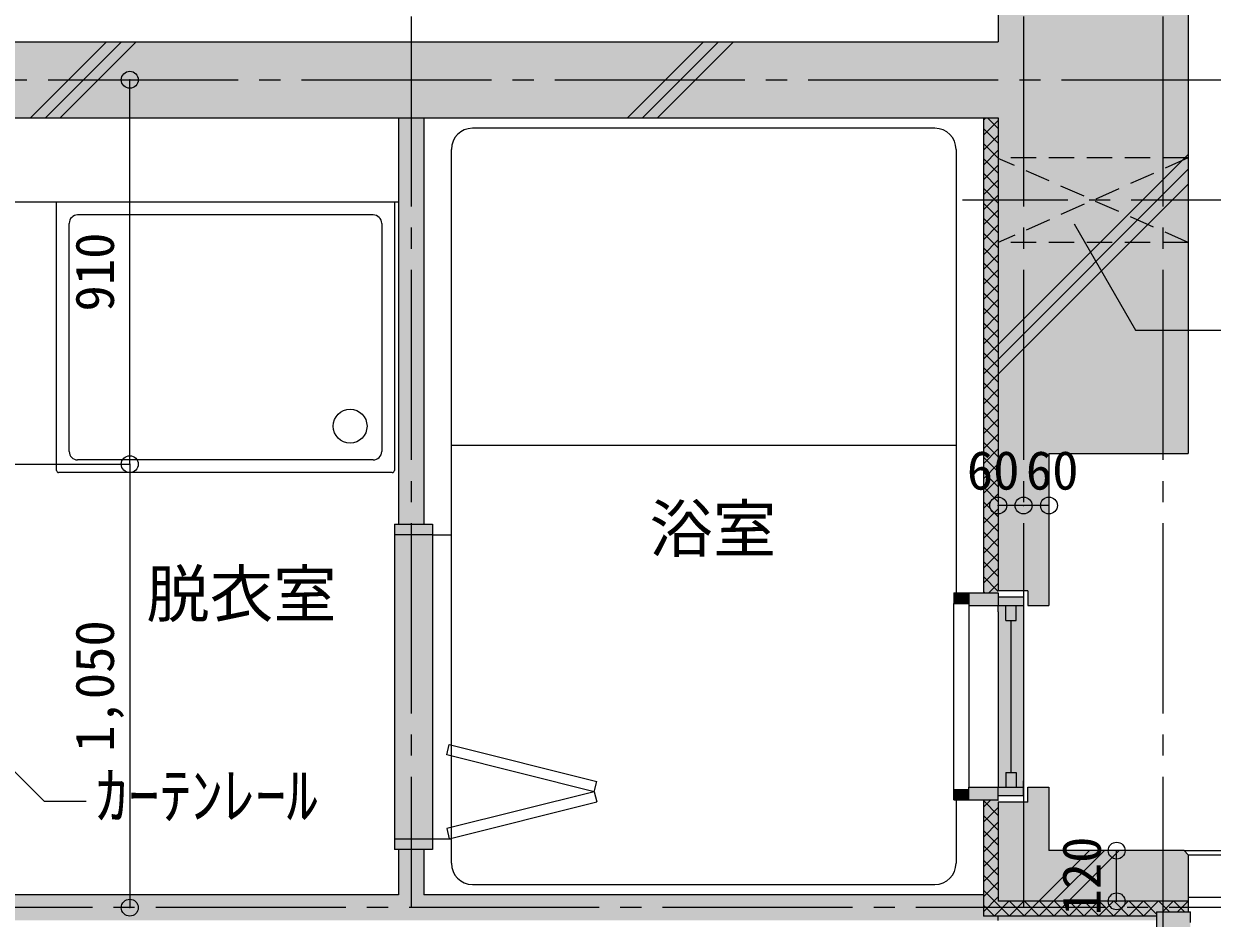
# Model space of a CAD drawing. Units: millimetres at full size, sheet at 1:50. Extents: x -9674 to 32603, y -6794 to 6791.
# Drawn here: x 3977 to 6792, y 2134 to 4251 of the extents above; entities that cross this region are included whole.
import ezdxf
from ezdxf.enums import TextEntityAlignment as Align

# ---------------------------------------------------------------- set-up
doc = ezdxf.new("R2010")
doc.units = ezdxf.units.MM
doc.header["$LTSCALE"] = 50
doc.header["$PDMODE"] = 32
doc.header["$PDSIZE"] = 40
for name, pattern in [('CHAIN1', [8, 5, -1, 1, -1]), ('CHAIN2', [12, 9, -1, 1, -1]), ('DASHED1', [1.8, 1.2, -0.6])]:
    doc.linetypes.add(name, pattern=pattern)
for name, color, linetype, lineweight in [('1-0_芯', 7, 'CHAIN2', 9), ('1-1_躯体', 2, 'Continuous', 25), ('1-2_間仕切', 3, 'Continuous', 18), ('1-3_建具', 3, 'Continuous', 18), ('1-5_設備', 7, 'Continuous', 9), ('1-6_ﾊﾞﾙｺﾆｰ・階段', 4, 'Continuous', 9), ('1-7_その他', 7, 'DASHED1', 9), ('1-8_ハッチ', 4, 'Continuous', 9), ('1-A_文字', 7, 'Continuous', 9), ('1-B_寸法', 7, 'Continuous', 9), ('1-C_梁', 7, 'DASHED1', 9)]:
    doc.layers.add(name, color=color, linetype=linetype, lineweight=lineweight)
for name, color, linetype in [('4-0', 1, 'Continuous'), ('4-1', 2, 'Continuous'), ('4-2', 4, 'Continuous'), ('4-F', 4, 'Continuous')]:
    doc.layers.add(name, color=color, linetype=linetype)
doc.styles.add('ＭＳ ゴシック', font='')
doc.styles.get('ＭＳ ゴシック').set_extended_font_data('MS Gothic')

msp = doc.modelspace()

# ---------------------------------------------------------------- linework, layer by layer
at = {"layer": '1-0_芯'}
for p, q in [((4895, 4868.53), (4895, 2158.53)), ((6345, 4868.53), (6345, 2158.53)), ((6675, 4868.53), (6675, -3981.47)), ((-8565, 4118.53), (8340, 4118.53)), ((8340, 2158.53), (3895, 2158.53))]:
    msp.add_line(p, q, dxfattribs=at)
at = {"layer": '1-1_躯体'}
for p, q in [((6285, 5003.53), (6285, 4208.53)), ((6735, 5003.53), (6735, 3233.53)), ((2235, 4208.53), (6285, 4208.53)), ((2235, 4028.53), (6285, 4028.53)), ((6285, 4028.53), (6285, 2908.53)), ((6405, 3233.53), (6735, 3233.53)), ((6405, 3233.53), (6405, 2873.53)), ((6355, 2908.53), (6285, 2908.53)), ((6725, 2293.53), (6405, 2293.53)), ((6725, 2293.53), (6735, 2283.53)), ((6735, 2283.53), (6735, 2148.53)), ((6735, 2173.53), (6285, 2173.53))]:
    msp.add_line(p, q, dxfattribs=at)
for points in [[(6355, 2908.53), (6355, 2873.53), (6405, 2873.53)], [(6355, 2408.53), (6355, 2443.53), (6405, 2443.53), (6405, 2293.53)], [(6355, 2408.53), (6285, 2408.53), (6285, 2173.53)]]:
    msp.add_lwpolyline(points, dxfattribs=at)
at = {"layer": '1-2_間仕切'}
for p, q in [((4865, 4028.53), (4865, 3066.53)), ((4925, 4028.53), (4925, 3066.53)), ((4865, 2296.53), (4865, 2188.53)), ((4925, 2296.53), (4925, 2188.53)), ((4865, 2188.53), (3886, 2188.53)), ((6250, 2188.53), (4925, 2188.53))]:
    msp.add_line(p, q, dxfattribs=at)
at = {"layer": '1-3_建具', "color": 7, "lineweight": 9}
for p, q in [((4855, 3066.53), (4855, 3041.53)), ((4855, 3066.53), (4945, 3066.53)), ((4855, 3041.53), (4855, 2321.53)), ((4945, 3041.53), (4855, 3041.53)), ((4945, 3066.53), (4945, 3041.53)), ((4945, 3041.53), (4945, 2321.53)), ((6180, 2438.53), (6180, 2878.53)), ((6215, 2873.53), (6215, 2443.53)), ((6345, 2893.53), (6285, 2893.53)), ((6345, 2893.53), (6345, 2858.53)), ((6285, 2858.53), (6285, 2458.53)), ((6345, 2858.53), (6345, 2458.53)), ((4978.94, 2520.41), (4985, 2544.66)), ((5328.19, 2433.09), (4978.94, 2520.41)), ((5328.19, 2433.09), (5334.25, 2457.35)), ((6345, 2423.53), (6345, 2458.53)), ((5328.19, 2433.09), (4978.94, 2345.78)), ((5328.19, 2433.09), (5334.25, 2408.84)), ((6345, 2423.53), (6285, 2423.53)), ((4978.94, 2345.78), (4985, 2321.53)), ((4855, 2321.53), (4855, 2296.53)), ((4855, 2321.53), (4945, 2321.53)), ((4945, 2321.53), (4945, 2296.53)), ((4945, 2296.53), (4855, 2296.53)), ((6565.33, 2173.53), (6565.33, 2293.53))]:
    msp.add_line(p, q, dxfattribs=at)
at = {"layer": '1-3_建具'}
for p, q in [((6180, 2903.53), (6285, 2903.53)), ((6180, 2903.53), (6180, 2878.53)), ((6215, 2903.53), (6215, 2873.53)), ((6285, 2903.53), (6285, 2873.53)), ((6180, 2878.53), (6215, 2878.53)), ((6215, 2873.53), (6285, 2873.53)), ((6303, 2838.53), (6303, 2873.53)), ((6327, 2838.53), (6327, 2873.53)), ((6303, 2838.53), (6327, 2838.53)), ((6315, 2838.53), (6315, 2478.53)), ((6303, 2478.53), (6327, 2478.53)), ((6303, 2478.53), (6303, 2443.53)), ((6327, 2478.53), (6327, 2443.53)), ((6215, 2413.53), (6215, 2443.53)), ((6215, 2443.53), (6285, 2443.53)), ((6285, 2413.53), (6285, 2443.53)), ((6180, 2413.53), (6285, 2413.53)), ((6660, 2148.53), (6740, 2148.53)), ((6660, 2148.53), (6660, 2108.53)), ((6660, 2144.53), (6660, 2123.53)), ((6740, 2123.53), (6740, 2148.53))]:
    msp.add_line(p, q, dxfattribs=at)
at = {"layer": '1-3_建具', "color": 7, "lineweight": 9}
for points in [[(6285, 2858.53), (6285, 2873.53), (6345, 2873.53)], [(6285, 2458.53), (6285, 2443.53), (6345, 2443.53)]]:
    msp.add_lwpolyline(points, dxfattribs=at)
at = {"layer": '1-3_建具'}
msp.add_lwpolyline([(6180, 2413.53), (6180, 2438.53), (6215, 2438.53)], dxfattribs=at)
for p in [(6565.33, 2293.53), (6565.33, 2173.53)]:
    msp.add_point(p, dxfattribs=at)
at = {"layer": '1-5_設備'}
for p, q in [((6135, 4003.53), (5040, 4003.53)), ((4990, 2263.53), (4990, 3953.53)), ((6185, 3953.53), (6185, 2903.53)), ((4865, 3828.53), (3925, 3828.53)), ((4055, 3193.53), (4055, 3828.53)), ((4855, 3828.53), (4855, 3193.53)), ((4085, 3238.53), (4085, 3778.53)), ((4805, 3798.53), (4105, 3798.53)), ((4825, 3778.53), (4825, 3238.53)), ((4990, 3253.53), (6185, 3253.53)), ((4805, 3218.53), (4105, 3218.53)), ((4850, 3188.53), (4060, 3188.53)), ((4945, 3041.53), (4990, 3041.53)), ((4985, 2544.66), (5334.25, 2457.35)), ((4985, 2321.53), (5334.25, 2408.84)), ((6185, 2413.53), (6185, 2263.53)), ((4945, 2321.53), (4990, 2321.53)), ((5040, 2213.53), (6135, 2213.53))]:
    msp.add_line(p, q, dxfattribs=at)
msp.add_circle((4750.19, 3298.53), 40, dxfattribs=at)
for centre, radius, start, end in [((5040, 3953.53), 50, 90, 180), ((6135, 3953.53), 50, 0, 90), ((4105, 3778.53), 20, 90, 180), ((4805, 3778.53), 20, 0, 90), ((4105, 3238.53), 20, 180, 270), ((4805, 3238.53), 20, 270, 0), ((4060, 3193.53), 5, 180, 270), ((4850, 3193.53), 5, 270, 0), ((5040, 2263.53), 50, 180, 270), ((6135, 2263.53), 50, 270, 0)]:
    msp.add_arc(centre, radius, start, end, dxfattribs=at)
at = {"layer": '1-6_ﾊﾞﾙｺﾆｰ・階段'}
for p, q in [((6725, 2293.53), (8000, 2293.53)), ((6735, 2283.53), (8000, 2283.53)), ((6735, 2183.53), (8000, 2183.53))]:
    msp.add_line(p, q, dxfattribs=at)
at = {"layer": '1-7_その他'}
for p, q in [((6735, 3933.53), (6285, 3733.15)), ((6735, 3933.53), (6285, 3933.53)), ((6735, 3733.53), (6285, 3932.36)), ((6735, 3733.53), (6285, 3733.53))]:
    msp.add_line(p, q, dxfattribs=at)
at = {"layer": '1-7_その他', "linetype": 'CHAIN1'}
msp.add_line((6850, 3833.53), (6185, 3833.53), dxfattribs=at)
at = {"layer": '1-8_ハッチ'}
for p, q in [((3993.17, 4028.53), (4173.17, 4208.53)), ((4028.53, 4028.53), (4208.53, 4208.53)), ((4063.88, 4028.53), (4243.88, 4208.53)), ((5407.38, 4028.53), (5587.38, 4208.53)), ((5442.74, 4028.53), (5622.74, 4208.53)), ((5478.09, 4028.53), (5658.09, 4208.53)), ((6250, 4028.53), (6250, 2903.53)), ((6250, 4022.61), (6255.91, 4028.53)), ((6259.88, 4028.53), (6285, 4003.4)), ((6250, 3987.26), (6285, 4022.26)), ((6250, 4003.05), (6285, 3968.05)), ((6250, 3951.9), (6285, 3986.9)), ((6250, 3967.69), (6285, 3932.69)), ((6250, 3916.55), (6285, 3951.55)), ((6285, 3491.93), (6735, 3941.93)), ((6250, 3932.34), (6285, 3897.34)), ((6250, 3881.19), (6285, 3916.19)), ((6250, 3896.98), (6285, 3861.98)), ((6285, 3456.57), (6735, 3906.57)), ((6250, 3845.84), (6285, 3880.84)), ((6250, 3861.63), (6285, 3826.63)), ((6285, 3421.22), (6735, 3871.22)), ((6250, 3810.48), (6285, 3845.48)), ((6250, 3826.27), (6285, 3791.27)), ((6250, 3775.13), (6285, 3810.13)), ((6250, 3790.92), (6285, 3755.92)), ((6250, 3739.77), (6285, 3774.77)), ((6250, 3755.56), (6285, 3720.56)), ((6250, 3704.42), (6285, 3739.42)), ((6250, 3720.21), (6285, 3685.21)), ((6250, 3669.06), (6285, 3704.06)), ((6250, 3684.85), (6285, 3649.85)), ((6250, 3633.7), (6285, 3668.7)), ((6250, 3649.5), (6285, 3614.5)), ((6250, 3598.35), (6285, 3633.35)), ((6250, 3614.14), (6285, 3579.14)), ((6250, 3562.99), (6285, 3597.99)), ((6250, 3578.78), (6285, 3543.78)), ((6250, 3527.64), (6285, 3562.64)), ((6250, 3543.43), (6285, 3508.43)), ((6250, 3492.28), (6285, 3527.28)), ((6250, 3508.07), (6285, 3473.07)), ((6250, 3456.93), (6285, 3491.93)), ((6250, 3472.72), (6285, 3437.72)), ((6250, 3421.57), (6285, 3456.57)), ((6250, 3437.36), (6285, 3402.36)), ((6250, 3386.22), (6285, 3421.22)), ((6250, 3402.01), (6285, 3367.01)), ((6250, 3350.86), (6285, 3385.86)), ((6250, 3366.65), (6285, 3331.65)), ((6250, 3315.51), (6285, 3350.51)), ((6250, 3331.3), (6285, 3296.3)), ((6250, 3280.15), (6285, 3315.15)), ((6250, 3295.94), (6285, 3260.94)), ((6250, 3244.8), (6285, 3279.8)), ((6250, 3260.59), (6285, 3225.59)), ((6250, 3209.44), (6285, 3244.44)), ((6250, 3225.23), (6285, 3190.23)), ((6250, 3174.09), (6285, 3209.09)), ((6250, 3189.88), (6285, 3154.88)), ((6250, 3138.73), (6285, 3173.73)), ((6250, 3154.52), (6285, 3119.52)), ((6250, 3103.37), (6285, 3138.37)), ((6250, 3119.16), (6285, 3084.16)), ((6250, 3068.02), (6285, 3103.02)), ((6250, 3083.81), (6285, 3048.81)), ((6250, 3032.66), (6285, 3067.66)), ((6250, 3048.45), (6285, 3013.45)), ((6250, 2997.31), (6285, 3032.31)), ((6250, 3013.1), (6285, 2978.1)), ((6250, 2961.95), (6285, 2996.95)), ((6250, 2977.74), (6285, 2942.74)), ((6250, 2926.6), (6285, 2961.6)), ((6250, 2942.39), (6285, 2907.39)), ((6250, 2907.03), (6253.51, 2903.53)), ((6262.28, 2903.53), (6285, 2926.24)), ((6250, 2413.53), (6250, 2138.53)), ((6250, 2396.27), (6267.26, 2413.53)), ((6250, 2412.06), (6285, 2377.06)), ((6250, 2360.91), (6285, 2395.91)), ((6283.89, 2413.53), (6285, 2412.41)), ((6250, 2376.7), (6285, 2341.7)), ((6250, 2325.56), (6285, 2360.56)), ((6250, 2341.35), (6285, 2306.35)), ((6250, 2290.2), (6285, 2325.2)), ((6250, 2305.99), (6285, 2270.99)), ((6250, 2254.85), (6285, 2289.85)), ((6380.81, 2173.53), (6500.81, 2293.53)), ((6416.17, 2173.53), (6536.17, 2293.53)), ((6451.52, 2173.53), (6571.52, 2293.53)), ((6250, 2270.64), (6285, 2235.64)), ((6250, 2219.49), (6285, 2254.49)), ((6250, 2235.28), (6285, 2200.28)), ((6250, 2184.14), (6285, 2219.14)), ((6250, 2199.93), (6311.4, 2138.53)), ((6250, 2148.78), (6285, 2183.78)), ((6275.1, 2138.53), (6310.1, 2173.53)), ((6310.46, 2138.53), (6345.46, 2173.53)), ((6311.76, 2173.53), (6346.76, 2138.53)), ((6345.81, 2138.53), (6380.81, 2173.53)), ((6347.11, 2173.53), (6382.11, 2138.53)), ((6381.17, 2138.53), (6416.17, 2173.53)), ((6382.47, 2173.53), (6417.47, 2138.53)), ((6416.52, 2138.53), (6451.52, 2173.53)), ((6417.82, 2173.53), (6452.82, 2138.53)), ((6451.88, 2138.53), (6486.88, 2173.53)), ((6453.18, 2173.53), (6488.18, 2138.53)), ((6487.23, 2138.53), (6522.23, 2173.53)), ((6488.53, 2173.53), (6523.53, 2138.53)), ((6522.59, 2138.53), (6557.59, 2173.53)), ((6523.89, 2173.53), (6558.89, 2138.53)), ((6557.94, 2138.53), (6592.94, 2173.53)), ((6559.24, 2173.53), (6594.24, 2138.53)), ((6593.3, 2138.53), (6628.3, 2173.53)), ((6594.6, 2173.53), (6629.6, 2138.53)), ((6628.65, 2138.53), (6663.65, 2173.53)), ((6629.95, 2173.53), (6660, 2143.48)), ((6665.31, 2173.53), (6690.31, 2148.53)), ((6674.01, 2148.53), (6699.01, 2173.53)), ((6700.66, 2173.53), (6725.66, 2148.53)), ((6709.36, 2148.53), (6734.36, 2173.53)), ((6250, 2164.57), (6276.04, 2138.53)), ((6660, 2138.53), (6250, 2138.53))]:
    msp.add_line(p, q, dxfattribs=at)
at = {"layer": '1-A_文字'}
for q in [(3905.5, 2530.6), (4125.43, 2410.66)]:
    msp.add_line((4025.43, 2410.66), q, dxfattribs=at)
msp.add_lwpolyline([(6464.46, 3777.55), (6609.74, 3525.92), (6914.66, 3525.92)], dxfattribs=at)
at = {"layer": '1-B_寸法'}
for p, q in [((4228.46, 3208.53), (4228.46, 2158.53)), ((6345, 3110.7), (6285, 3110.7)), ((6405, 3110.7), (6345, 3110.7))]:
    msp.add_line(p, q, dxfattribs=at)
msp.add_lwpolyline([(3951.61, 3208.53), (4228.46, 3208.53), (4228.46, 4118.53)], dxfattribs=at)
at = {"layer": '1-B_寸法', "color": 3}
for p in [(4228.46, 4118.53), (4228.46, 3208.53), (6285, 3110.7), (6345, 3110.7), (6405, 3110.7), (4228.46, 2158.53)]:
    msp.add_point(p, dxfattribs=at)
at = {"layer": '1-C_梁'}
msp.add_line((6285, -1471.47), (6285, 2138.53), dxfattribs=at)
at = {"layer": '4-0'}
for points in [[(6735, 5003.53), (6285, 5003.53), (6285, 2908.53)], [(6405, 3233.53), (6735, 5003.53), (6285, 2908.53)], [(6405, 3233.53), (6735, 3233.53), (6735, 5003.53)], [(2235, 4208.53), (2235, 4028.53), (6285, 4208.53), (6285, 4028.53)], [(6285, 2908.53), (6355, 2908.53), (6405, 3233.53)], [(6355, 2873.53), (6405, 2873.53), (6405, 3233.53)], [(6355, 2908.53), (6355, 2873.53), (6405, 3233.53)], [(6285, 2173.53), (6405, 2293.53), (6405, 2443.53)], [(6285, 2173.53), (6405, 2443.53), (6355, 2408.53)], [(6405, 2443.53), (6355, 2443.53), (6355, 2408.53)], [(6355, 2408.53), (6285, 2408.53), (6285, 2173.53)], [(6285, 2173.53), (6735, 2283.53), (6725, 2293.53)], [(6285, 2173.53), (6725, 2293.53), (6405, 2293.53)], [(6285, 2173.53), (6735, 2173.53), (6735, 2283.53)]]:
    msp.add_solid(points, dxfattribs=at)
at = {"layer": '4-1'}
for points in [[(6285, 2423.53), (6345, 2423.53), (6285, 2893.53), (6345, 2893.53)], [(6660, 843.53), (6740, 843.53), (6660, 2148.53), (6740, 2148.53)]]:
    msp.add_solid(points, dxfattribs=at)
at = {"layer": '4-2'}
for points in [[(4865, 4028.53), (4925, 4028.53), (4865, 3066.53), (4925, 3066.53)], [(4855, 3066.53), (4945, 3066.53), (4855, 2296.53), (4945, 2296.53)], [(4865, 2296.53), (4925, 2296.53), (4865, 2188.53), (4925, 2188.53)], [(6250, 2138.53), (6250, 2188.53), (3886, 2188.53)], [(6660, 2128.53), (6250, 2138.53), (3886, 2188.53)], [(3886, 2188.53), (3946, 2128.53), (6660, 2128.53)], [(6660, 2128.53), (6660, 2138.53), (6250, 2138.53)]]:
    msp.add_solid(points, dxfattribs=at)
at = {"layer": '4-F'}
for points in [[(6285, 2873.53), (6285, 4028.53), (6250, 4028.53)], [(6285, 2873.53), (6250, 4028.53), (6250, 2903.53)], [(6180, 2903.53), (6180, 2878.53), (6215, 2903.53), (6215, 2878.53)], [(6215, 2903.53), (6215, 2873.53), (6285, 2873.53)], [(6285, 2873.53), (6250, 2903.53), (6215, 2903.53)], [(6180, 2438.53), (6215, 2438.53), (6180, 2413.53), (6215, 2413.53)], [(6285, 2443.53), (6215, 2443.53), (6215, 2413.53)], [(6285, 2443.53), (6215, 2413.53), (6250, 2413.53)], [(6250, 2138.53), (6285, 2413.53), (6285, 2443.53)], [(6285, 2443.53), (6250, 2413.53), (6250, 2138.53)], [(6250, 2138.53), (6285, 2173.53), (6285, 2413.53)], [(6285, 2173.53), (6250, 2138.53), (6660, 2138.53)], [(6285, 2173.53), (6660, 2138.53), (6660, 2148.53)], [(6285, 2173.53), (6660, 2148.53), (6735, 2148.53)], [(6285, 2173.53), (6735, 2148.53), (6735, 2173.53)]]:
    msp.add_solid(points, dxfattribs=at)

# ---------------------------------------------------------------- texts
at = {"layer": '1-3_建具', "color": 7, "style": 'ＭＳ ゴシック'}
msp.add_text('120', height=91.64, rotation=90, dxfattribs=at).set_placement((6555.33, 2139.78), align=Align.BOTTOM_LEFT)
at = {"layer": '1-A_文字', "style": 'ＭＳ ゴシック'}
for s, p in [('浴室', (5459.18, 2967.52)), ('脱衣室', (4267.83, 2813.38)), ('ｶｰﾃﾝﾚｰﾙ', (4149, 2336))]:
    msp.add_text(s, height=110, dxfattribs=at).set_placement(p, align=Align.BOTTOM_LEFT)
at = {"layer": '1-B_寸法', "style": 'ＭＳ ゴシック'}
for s, p in [('910', (4218.46, 3569.78)), ('1,050', (4218.46, 2527.28))]:
    msp.add_text(s, height=91.64, rotation=90, dxfattribs=at).set_placement(p, align=Align.BOTTOM_LEFT)
for p in [(6210.58, 3120.7), (6350.36, 3120.7)]:
    msp.add_text('60', height=91.64, dxfattribs=at).set_placement(p, align=Align.BOTTOM_LEFT)

doc.saveas('drawing.dxf')
